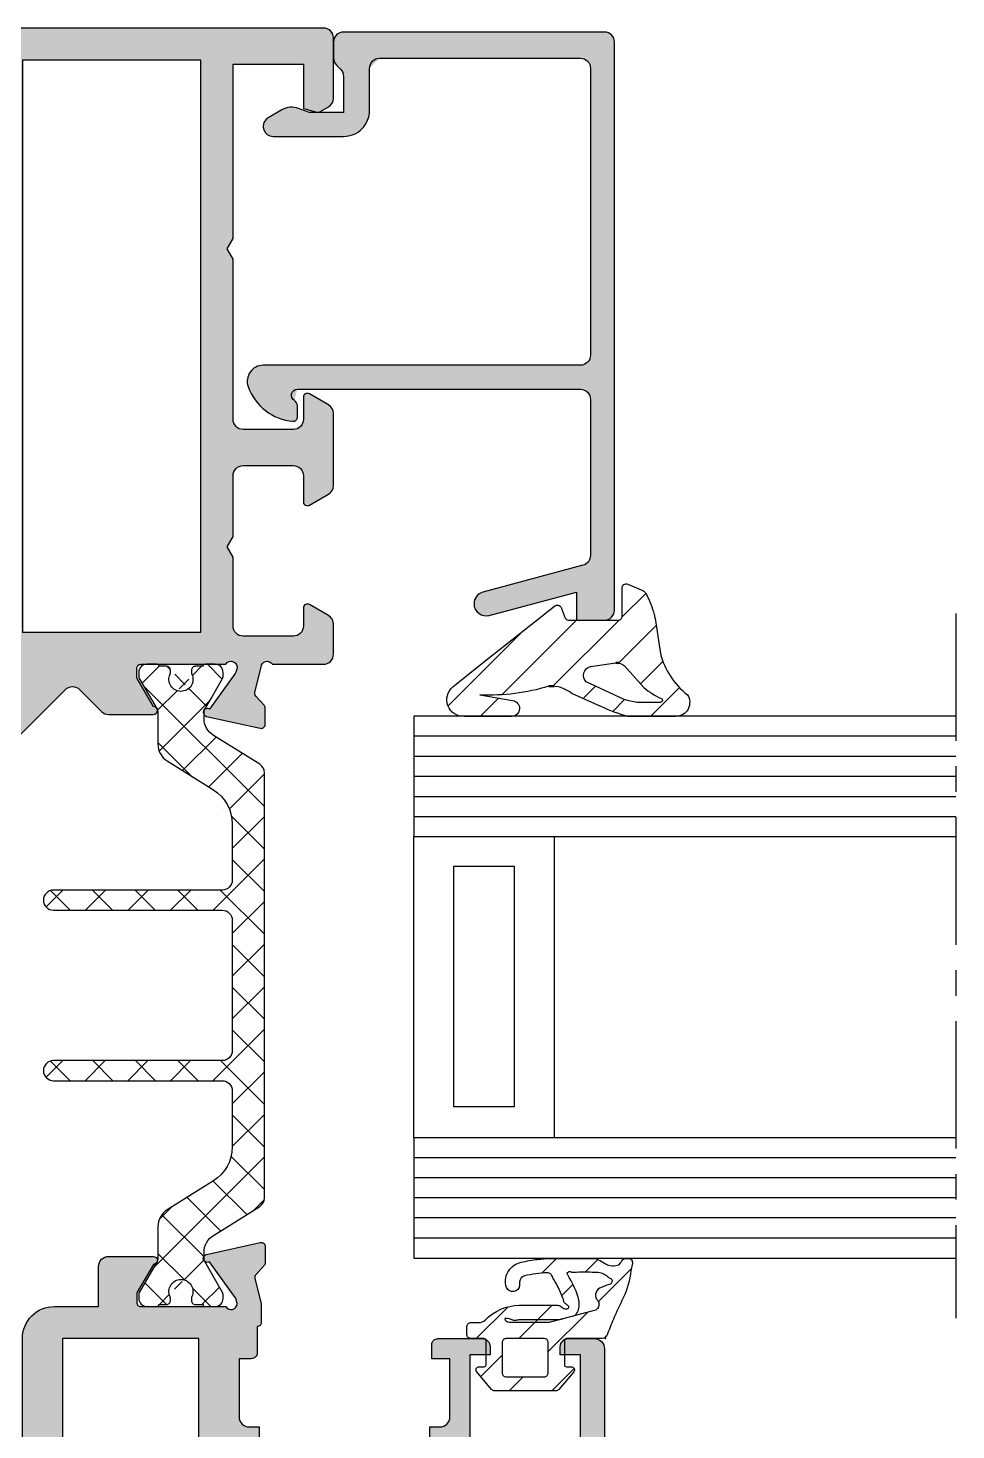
# Model space of a CAD drawing. Header units: millimetres. Extents: x -158 to 6343, y 4572 to 7765.
# Drawn here: x 1699.2 to 1745.4, y 5253.1 to 5323 of the extents above; entities that cross this region are included whole.
import ezdxf

# ---------------------------------------------------------------- set-up
doc = ezdxf.new("R2010")
doc.units = ezdxf.units.MM
doc.header["$LTSCALE"] = 0.2
doc.linetypes.add('CENTER', pattern=[50.8, 31.75, -6.35, 6.35, -6.35])
doc.layers.add('AM_VIS', color=7, linetype='Continuous', lineweight=50)
for name, color, linetype in [('REYNAERS', 7, 'Continuous'), ('RI-FILLING', 7, 'Continuous'), ('RI-GASKET', 7, 'Continuous'), ('RI-HATCH-I', 4, 'Continuous'), ('RI-HATCH-P', 7, 'Continuous'), ('RI-HATCH-PI', 4, 'Continuous'), ('RI-OTHERS', 7, 'CENTER'), ('RI-PROFILE', 7, 'Continuous')]:
    doc.layers.add(name, color=color, linetype=linetype)

# ---------------------------------------------------------------- blocks, each defined once
blk = doc.blocks.new('0000868R')
at = {"layer": 'RI-HATCH-PI'}
h = blk.add_hatch(dxfattribs=at)
h.set_pattern_fill('_USER', color=256, scale=1.5, angle=45, style=0, double=1, pattern_type=0)
h.set_pattern_definition([(45, (-42.0952, -124.3601), (-1.06066, 1.06066), []), (135, (-42.0952, -124.3601), (-1.06066, -1.06066), [])])
edge = h.paths.add_edge_path()
edge.add_arc((4.183, 12.753), 0.5, -90, 0, ccw=False)
edge.add_line((4.183, 12.253), (-4.225, 12.253))
edge.add_arc((-4.225, 11.753), 0.5, 90, 270)
edge.add_line((-4.225, 11.253), (4.183, 11.253))
edge.add_arc((4.183, 10.753), 0.5, 0, 90, ccw=False)
edge.add_line((4.683, 10.753), (4.683, 7.951))
edge.add_arc((2.683, 7.951), 2, 302, 360, ccw=False)
edge.add_line((3.743, 6.255), (1.445, 4.819))
edge.add_arc((1.975, 3.971), 1, 122, 180)
edge.add_line((0.975, 3.971), (0.975, 2.386))
edge.add_arc((0.675, 2.386), 0.3, 330, 360, ccw=False)
edge.add_line((0.935, 2.236), (0.052, 0.706))
edge.add_arc((0.225, 0.606), 0.2, 150, 180)
edge.add_line((0.025, 0.606), (0.025, 0.4))
edge.add_arc((0.425, 0.4), 0.4, 180, 270)
edge.add_line((0.425, 0), (0.925, 0))
edge.add_arc((0.925, 0.1), 0.1, 270, 360)
edge.add_line((1.025, 0.1), (1.4, 0.1))
edge.add_arc((1.4, 0.3), 0.2, 270, 360)
edge.add_line((1.6, 0.3), (1.6, 0.412))
edge.add_arc((1.4, 0.412), 0.2, 360, 385.00783)
edge.add_arc((2.125, 0.75), 0.6, 90, 205.00783, ccw=False)
edge.add_arc((2.125, 0.75), 0.6, -25.00783, 90, ccw=False)
edge.add_arc((2.85, 0.412), 0.2, 154.99217, 180)
edge.add_line((2.65, 0.412), (2.65, 0.3))
edge.add_arc((2.85, 0.3), 0.2, 180, 270)
edge.add_line((2.85, 0.1), (3.225, 0.1))
edge.add_arc((3.325, 0.1), 0.1, 180, 270)
edge.add_line((3.325, 0), (3.825, 0))
edge.add_arc((3.825, 0.4), 0.4, 270, 360)
edge.add_line((4.225, 0.4), (4.225, 0.606))
edge.add_arc((4.025, 0.606), 0.2, 0, 30)
edge.add_line((4.198, 0.706), (3.315, 2.236))
edge.add_arc((3.575, 2.386), 0.3, 180, 210, ccw=False)
edge.add_line((3.275, 2.386), (3.275, 2.696))
edge.add_arc((4.275, 2.696), 1, 122, 180, ccw=False)
edge.add_line((3.745, 3.544), (6.048, 4.983))
edge.add_arc((5.783, 5.407), 0.5, 302, 360)
edge.add_line((6.283, 5.407), (6.283, 26.592))
edge.add_arc((5.783, 26.592), 0.5, 0, 58)
edge.add_line((6.048, 27.016), (3.745, 28.456))
edge.add_arc((4.275, 29.304), 1, 180, 238, ccw=False)
edge.add_line((3.275, 29.304), (3.275, 29.614))
edge.add_arc((3.575, 29.614), 0.3, 150, 180, ccw=False)
edge.add_line((3.315, 29.764), (3.625, 30.301))
edge.add_line((3.625, 30.301), (4.198, 31.293))
edge.add_arc((4.025, 31.393), 0.2, 330, 360)
edge.add_line((4.225, 31.393), (4.225, 31.6))
edge.add_arc((3.825, 31.6), 0.4, 0, 90)
edge.add_line((3.825, 32), (3.325, 32))
edge.add_arc((3.325, 31.9), 0.1, 90, 180)
edge.add_line((3.225, 31.9), (2.85, 31.9))
edge.add_arc((2.85, 31.7), 0.2, 90, 180)
edge.add_line((2.65, 31.7), (2.65, 31.588))
edge.add_arc((2.85, 31.588), 0.2, 180, 205.00783)
edge.add_arc((2.125, 31.25), 0.6, -90, 25.00783, ccw=False)
edge.add_arc((2.125, 31.25), 0.6, 154.99217, 270, ccw=False)
edge.add_arc((1.4, 31.588), 0.2, 334.99217, 360)
edge.add_line((1.6, 31.588), (1.6, 31.7))
edge.add_arc((1.4, 31.7), 0.2, 0, 90)
edge.add_line((1.4, 31.9), (1.025, 31.9))
edge.add_arc((0.925, 31.9), 0.1, 0, 90)
edge.add_line((0.925, 32), (0.425, 32))
edge.add_arc((0.425, 31.6), 0.4, 90, 180)
edge.add_line((0.025, 31.6), (0.025, 31.393))
edge.add_arc((0.225, 31.393), 0.2, 180, 210)
edge.add_line((0.052, 31.293), (0.935, 29.764))
edge.add_arc((0.675, 29.614), 0.3, 0, 30, ccw=False)
edge.add_line((0.975, 29.614), (0.975, 28.029))
edge.add_arc((1.975, 28.029), 1, 180, 238)
edge.add_line((1.445, 27.181), (3.743, 25.745))
edge.add_arc((2.683, 24.049), 2, 0, 58, ccw=False)
edge.add_line((4.683, 24.049), (4.683, 21.249))
edge.add_arc((4.183, 21.249), 0.5, -90, 0, ccw=False)
edge.add_line((4.183, 20.749), (-4.225, 20.749))
edge.add_arc((-4.225, 20.249), 0.5, 90, 270)
edge.add_line((-4.225, 19.749), (4.183, 19.749))
edge.add_arc((4.183, 19.249), 0.5, 0, 90, ccw=False)
edge.add_line((4.683, 19.249), (4.683, 12.753))
at = {"layer": 'RI-PROFILE'}
blk.add_lwpolyline([(4.683, 12.753, -0.414214), (4.183, 12.253), (-4.225, 12.253, 1), (-4.225, 11.253), (4.183, 11.253, -0.414214), (4.683, 10.753), (4.683, 7.951, -0.258618), (3.743, 6.255), (1.445, 4.819, 0.258618), (0.975, 3.971), (0.975, 2.386, -0.131652), (0.935, 2.236), (0.052, 0.706, 0.131652), (0.025, 0.606), (0.025, 0.4, 0.414214), (0.425, 0), (0.925, 0, 0.414214), (1.025, 0.1), (1.4, 0.1, 0.414214), (1.6, 0.3), (1.6, 0.412, 0.109552), (1.581, 0.496, -0.548663), (2.125, 1.35, -0.548663), (2.669, 0.496, 0.109552), (2.65, 0.412), (2.65, 0.3, 0.414214), (2.85, 0.1), (3.225, 0.1, 0.414214), (3.325, 0), (3.825, 0, 0.414214), (4.225, 0.4), (4.225, 0.606, 0.131652), (4.198, 0.706), (3.315, 2.236, -0.131652), (3.275, 2.386), (3.275, 2.696, -0.258618), (3.745, 3.544), (6.048, 4.983, 0.258618), (6.283, 5.407), (6.283, 26.592, 0.258618), (6.048, 27.016), (3.745, 28.456, -0.258618), (3.275, 29.304), (3.275, 29.614, -0.131652), (3.315, 29.764), (3.625, 30.301), (4.198, 31.293, 0.131652), (4.225, 31.393), (4.225, 31.6, 0.414214), (3.825, 32), (3.325, 32, 0.414214), (3.225, 31.9), (2.85, 31.9, 0.414214), (2.65, 31.7), (2.65, 31.588, 0.109552), (2.669, 31.503, -0.548663), (2.125, 30.65, -0.548663), (1.581, 31.503, 0.109552), (1.6, 31.588), (1.6, 31.7, 0.414214), (1.4, 31.9), (1.025, 31.9, 0.414214), (0.925, 32), (0.425, 32, 0.414214), (0.025, 31.6), (0.025, 31.393, 0.131652), (0.052, 31.293), (0.935, 29.764, -0.131652), (0.975, 29.614), (0.975, 28.029, 0.258618), (1.445, 27.181), (3.743, 25.745, -0.258618), (4.683, 24.049), (4.683, 21.249, -0.414214), (4.183, 20.749), (-4.225, 20.749, 1), (-4.225, 19.749), (4.183, 19.749, -0.414214), (4.683, 19.249)], format="xyb", close=True, dxfattribs=at)
blk = doc.blocks.new('4E30105')
at = {"layer": 'RI-PROFILE'}
for points in [[(20.56, 12.8), (24.8, 12.8, 0.414214), (25, 13), (25, 13.349, 0.126464), (24.975, 13.445), (24.174, 14.9, -1), (24.174, 15.3), (27.1, 15.3), (27.1, 20.6, -0.414237), (28.7, 22.2), (30.9, 22.2), (30.9, 24.2, -0.414214), (31.4, 24.7), (33.626, 24.7, -0.999995), (33.626, 24.3), (32.827, 22.916, 0.131652), (32.8, 22.816), (32.8, 22.4, 0.414214), (33, 22.2), (37.24, 22.2, 0.767327), (37.8, 22.35), (37.738, 22.597, 0.083094), (37.709, 22.656), (36.419, 24.431, -1.178332), (36.272, 24.797), (38.951, 25.391, -0.479656), (39.195, 25.196), (39.195, 24.372, -0.185256), (39.143, 24.238), (38.732, 23.781, 0.263193), (38.69, 23.589), (39, 22.35), (39, 21.4, -0.414214), (38.8, 21.2), (38.8, 19.9, -0.414214), (38.5, 19.6), (37.9, 19.6), (37.9, 16.7, 0.414214), (38.4, 16.2), (38.9, 16.2), (38.9, 15.2), (41.722, 15.2), (42.3, 14.866), (42.878, 15.2), (47.4, 15.2), (47.4, 16.2), (47.9, 16.2, 0.414214), (48.4, 16.7), (48.4, 19.6), (47.5, 19.6), (47.5, 20.3, -0.414214), (47.8, 20.6), (50, 20.6, -0.414214), (50.4, 20.2), (50.4, 19.8), (49.4, 19.8), (49.4, 15.7, 0.414214), (49.9, 15.2), (54.4, 15.2, 0.414214), (54.9, 15.7), (54.9, 19.8), (53.9, 19.8), (53.9, 20.2, -0.414214), (54.3, 20.6), (55.6, 20.6, -0.414214), (56.1, 20.1), (56.1, 14.1, -0.414214), (55.6, 13.6), (49.925, 13.6, 0.295071), (49.469, 13.305), (43.61, 0.295, -0.295071), (43.154, 0), (33.3, 0, -0.414214), (33, 0.3), (33, 0.706, -0.272375), (33.257, 1.143), (33.787, 1.437, -0.127458), (34.03, 1.5), (34.4, 1.5, 0.414214), (34.9, 2), (34.9, 13.1, 0.414214), (34.4, 13.6), (29.501, 13.6), (29.501, 13.101, -0.41429), (29.001, 12.601), (28.501, 12.601), (24.872, 10.909), (23.97, 8.43, -0.315299), (23.5, 8.101), (23, 8.101), (23, 0.5, -0.414214), (22.5, 0), (0.5, 0, -0.414214), (0, 0.5), (0, 10.1, -0.414214), (0.5, 10.6), (1.8, 10.6, -0.414214), (2.2, 10.2), (2.2, 9.8), (1.2, 9.8), (1.2, 8.1, 0.414214), (1.7, 7.6), (6.2, 7.6, 0.414214), (6.7, 8.1), (6.7, 9.8), (5.7, 9.8), (5.7, 10.2, -0.414214), (6.1, 10.6), (10, 10.6, 0.414214), (10.5, 11.1), (10.5, 12.3, -0.414214), (11, 12.8), (18.242, 12.8, 0.77042), (18.802, 12.952), (19.114, 14.198, 0.249513), (19.068, 14.38), (18.657, 14.838, -0.185256), (18.605, 14.972), (18.605, 15.796, -0.479656), (18.849, 15.991), (21.528, 15.397, -1.178332), (21.381, 15.031), (20.091, 13.256, 0.083094), (20.062, 13.197), (20, 12.95, 0.767327)], [(47.537, 13.6, -0.544317), (47.72, 13.318), (42.576, 1.895, -0.295071), (42.12, 1.6), (37, 1.6, -0.414214), (36.5, 2.1), (36.5, 13.1, -0.414214), (37, 13.6)], [(2.1, 1.6), (20.9, 1.6, 0.414214), (21.4, 2.1), (21.4, 6.2), (20.1, 6.2, -0.414214), (19.8, 6.5), (19.8, 7.3, -0.414214), (20.1, 7.6), (21.4, 7.6), (21.4, 9.2, -0.414214), (21.9, 9.7), (22.379, 9.7, 0.315299), (22.849, 10.029), (23.031, 10.529, 0.520567), (22.561, 11.2), (12.1, 11.2), (12.1, 11.1, -0.414214), (10, 9), (7.9, 9), (7.9, 6.7, -0.414214), (7.4, 6.2), (2.1, 6.2, 0.414214), (1.6, 5.7), (1.6, 2.1, 0.414214)]]:
    blk.add_lwpolyline(points, format="xyb", close=True, dxfattribs=at)
blk.add_lwpolyline([(35.9, 15.2), (35.9, 20.6), (29.1, 20.6), (29.1, 15.2)], close=True, dxfattribs=at)
blk = doc.blocks.new('4I30105')
at = {"layer": 'RI-PROFILE'}
blk.add_lwpolyline([(-2.5, 4.4), (0.5, 4.4), (0.5, 1.6), (-5.5, 1.6), (-5.5, 4.9), (-7, 4.9), (-7, 2.9), (-10, 2.9), (-10, 4.9), (-11.5, 4.9), (-11.5, 0.908, 0.261402), (-11.261, 0.481), (-10.304, -0.103, 0.585537), (-10, 0.068), (-10, 1.3), (-7.3, 1.3, -0.414214), (-7, 1), (-7, 0), (-6.761, 0, -0.76732), (-6.201, -0.15), (-5.891, -1.389, -0.263193), (-5.933, -1.581), (-6.344, -2.038, 0.185256), (-6.396, -2.172), (-6.396, -2.996, 0.479656), (-6.152, -3.191), (-3.473, -2.597, 1.178332), (-3.62, -2.231), (-4.91, -0.456, -0.083094), (-4.939, -0.397), (-4.988, -0.238, -0.892534), (-4.441, 0), (-0.2, 0, -0.414213), (0, -0.2), (0, -0.616, -0.131652), (-0.027, -0.716), (-0.826, -2.1, 0.999999), (-0.826, -2.5), (1.4, -2.5, 0.198912), (1.754, -2.354), (4.246, 0.139, -0.414214), (4.954, 0.139), (6.046, -0.954, 0.198912), (6.4, -1.1), (8.626, -1.1, 0.999998), (8.626, -0.7), (7.827, 0.684, -0.131652), (7.8, 0.784), (7.8, 1.2, -0.414213), (8, 1.4), (12.24, 1.4, -0.892534), (12.787, 1.162), (12.738, 1.003, -0.083094), (12.709, 0.944), (11.419, -0.831, 1.178332), (11.272, -1.197), (13.951, -1.791, 0.479656), (14.195, -1.596), (14.195, -0.772, 0.185256), (14.143, -0.638), (13.732, -0.181, -0.263193), (13.69, 0.011), (14, 1.25, -0.76732), (14.56, 1.4), (17.1, 1.4, 0.414214), (17.6, 1.9), (17.6, 3.392, 0.267949), (17.35, 3.825), (16.4, 4.373, 0.57735), (16.1, 4.2), (16.1, 3.3, -0.414214), (15.6, 2.8), (13.1, 2.8, -0.414214), (12.6, 3.3), (12.6, 6.73), (12.3, 7.25), (12.6, 7.77), (12.6, 10.8, -0.414269), (13.1, 11.3), (15.6, 11.3, -0.414214), (16.1, 10.8), (16.1, 9.5, 0.57735), (16.4, 9.327), (17.35, 9.875, 0.267949), (17.6, 10.308), (17.6, 13.892, 0.267949), (17.35, 14.325), (16.4, 14.873, 0.57735), (16.1, 14.7), (16.1, 13.6, -0.414214), (15.6, 13.1), (13.1, 13.1, -0.414214), (12.6, 13.6), (12.6, 21.58), (12.3, 22.1), (12.6, 22.62), (12.6, 31.3), (16.1, 31.3), (16.1, 29.086), (16.77, 28.907, 0.198912), (16.922, 28.927), (17.35, 29.174, 0.267949), (17.6, 29.607), (17.6, 32.6, 0.414214), (17.1, 33.1), (1, 33.1, 0.414214), (0.5, 32.6), (0.5, 23.1), (-11, 23.1, 0.414214), (-11.5, 22.6), (-11.5, 18.9), (-10, 18.9), (-10, 21.5), (-7, 21.5), (-7, 18.9), (-5.5, 18.9), (-5.5, 21.5), (0.5, 21.5), (0.5, 18.7), (-2.5, 18.7), (-2.5, 17.2), (0.5, 17.2), (0.5, 5.9), (-2.5, 5.9)], format="xyb", close=True, dxfattribs=at)
blk.add_lwpolyline([(2.1, 3), (11, 3), (11, 31.5), (2.1, 31.5)], close=True, dxfattribs=at)
blk = doc.blocks.new('4030105b')
for name, p in [('4I30105', (25, 52.8)), ('4E30105', (0, 0))]:
    blk.add_blockref(name, p)
at = {"layer": 'RI-PROFILE'}
blk.add_blockref('0000868R', (32.875, 22.2), dxfattribs=at)
blk = doc.blocks.new('4030105')
at = {"layer": 'RI-HATCH-P'}
h = blk.add_hatch(color=256, dxfattribs=at)
h.dxf.hatch_style = 1
h.paths.add_polyline_path([(27.1, 55.8), (36, 55.8), (36, 84.3), (27.1, 84.3)], flags=16)
edge = h.paths.add_edge_path()
edge.add_line((22.5, 57.2), (25.5, 57.2))
edge.add_line((25.5, 57.2), (25.5, 54.4))
edge.add_line((25.5, 54.4), (19.5, 54.4))
edge.add_line((19.5, 54.4), (19.5, 57.7))
edge.add_line((19.5, 57.7), (18, 57.7))
edge.add_line((18, 57.7), (18, 55.7))
edge.add_line((18, 55.7), (15, 55.7))
edge.add_line((15, 55.7), (15, 57.7))
edge.add_line((15, 57.7), (13.5, 57.7))
edge.add_line((13.5, 57.7), (13.5, 53.708))
edge.add_arc((14, 53.708), 0.5, 180, 238.59778)
edge.add_line((13.739, 53.281), (14.696, 52.697))
edge.add_arc((14.8, 52.868), 0.2, 238.59778, 360)
edge.add_line((15, 52.868), (15, 54.1))
edge.add_line((15, 54.1), (17.7, 54.1))
edge.add_arc((17.7, 53.8), 0.3, 0, 90, ccw=False)
edge.add_line((18, 53.8), (18, 52.8))
edge.add_line((18, 52.8), (18.239, 52.8))
edge.add_arc((18.499, 52.65), 0.3, 0.00096, 150, ccw=False)
edge.add_line((18.799, 52.65), (19.109, 51.411))
edge.add_arc((18.918, 51.353), 0.2, -41.98174, 16.99995, ccw=False)
edge.add_line((19.067, 51.219), (18.656, 50.762))
edge.add_arc((18.804, 50.628), 0.2, 138.01826, 179.99995)
edge.add_line((18.604, 50.628), (18.604, 49.804))
edge.add_arc((18.804, 49.804), 0.2, 179.99995, 282.49995)
edge.add_line((18.848, 49.609), (21.527, 50.203))
edge.add_arc((21.484, 50.398), 0.2, 282.49995, 481.22053)
edge.add_line((21.38, 50.569), (20.09, 52.344))
edge.add_arc((20.252, 52.462), 0.2, 196.99995, 215.99995, ccw=False)
edge.add_line((20.061, 52.403), (20.012, 52.562))
edge.add_arc((20.299, 52.65), 0.3, 29.99995, 196.99995, ccw=False)
edge.add_line((20.559, 52.8), (24.8, 52.8))
edge.add_arc((24.8, 52.6), 0.2, 0.00006, 89.99995, ccw=False)
edge.add_line((25, 52.6), (25, 52.184))
edge.add_arc((24.8, 52.184), 0.2, -29.99994, 0.00006, ccw=False)
edge.add_line((24.973, 52.084), (24.174, 50.7))
edge.add_arc((24.174, 50.5), 0.2, 90.00006, 270)
edge.add_line((24.174, 50.3), (26.4, 50.3))
edge.add_arc((26.4, 50.8), 0.5, 270, 315)
edge.add_line((26.754, 50.446), (29.246, 52.939))
edge.add_arc((29.6, 52.586), 0.5, 45, 135, ccw=False)
edge.add_line((29.954, 52.939), (31.046, 51.846))
edge.add_arc((31.4, 52.2), 0.5, 225, 270)
edge.add_line((31.4, 51.7), (33.626, 51.7))
edge.add_arc((33.626, 51.9), 0.2, 270.00021, 449.99994)
edge.add_line((33.626, 52.1), (32.827, 53.484))
edge.add_arc((33, 53.584), 0.2, 179.99994, 209.99994, ccw=False)
edge.add_line((32.8, 53.584), (32.8, 54))
edge.add_arc((33, 54), 0.2, 90.00005, 179.99994, ccw=False)
edge.add_line((33, 54.2), (37.24, 54.2))
edge.add_arc((37.5, 54.05), 0.3, -16.99995, 150.00005, ccw=False)
edge.add_line((37.787, 53.962), (37.738, 53.803))
edge.add_arc((37.547, 53.862), 0.2, 324.00005, 343.00005, ccw=False)
edge.add_line((37.709, 53.744), (36.419, 51.969))
edge.add_arc((36.315, 51.798), 0.2, 58.77947, 257.50005)
edge.add_line((36.272, 51.603), (38.951, 51.009))
edge.add_arc((38.995, 51.204), 0.2, 257.50005, 360.00005)
edge.add_line((39.195, 51.204), (39.195, 52.028))
edge.add_arc((38.995, 52.028), 0.2, 0.00005, 41.98174)
edge.add_line((39.143, 52.162), (38.732, 52.619))
edge.add_arc((38.881, 52.753), 0.2, 163.00005, 221.98174, ccw=False)
edge.add_line((38.69, 52.811), (39, 54.05))
edge.add_arc((39.3, 54.05), 0.3, 30, 179.99904, ccw=False)
edge.add_line((39.56, 54.2), (42.1, 54.2))
edge.add_arc((42.1, 54.7), 0.5, 270, 360)
edge.add_line((42.6, 54.7), (42.6, 56.192))
edge.add_arc((42.1, 56.192), 0.5, 0, 60)
edge.add_line((42.35, 56.625), (41.4, 57.173))
edge.add_arc((41.3, 57), 0.2, 60, 180)
edge.add_line((41.1, 57), (41.1, 56.1))
edge.add_arc((40.6, 56.1), 0.5, -90, 0, ccw=False)
edge.add_line((40.6, 55.6), (38.1, 55.6))
edge.add_arc((38.1, 56.1), 0.5, 180, 270, ccw=False)
edge.add_line((37.6, 56.1), (37.6, 59.53))
edge.add_line((37.6, 59.53), (37.3, 60.05))
edge.add_line((37.3, 60.05), (37.6, 60.57))
edge.add_line((37.6, 60.57), (37.6, 63.6))
edge.add_arc((38.1, 63.6), 0.5, 89.98917, 180, ccw=False)
edge.add_line((38.1, 64.1), (40.6, 64.1))
edge.add_arc((40.6, 63.6), 0.5, 0, 90, ccw=False)
edge.add_line((41.1, 63.6), (41.1, 62.3))
edge.add_arc((41.3, 62.3), 0.2, 180, 300)
edge.add_line((41.4, 62.127), (42.35, 62.675))
edge.add_arc((42.1, 63.108), 0.5, 300, 360)
edge.add_line((42.6, 63.108), (42.6, 66.692))
edge.add_arc((42.1, 66.692), 0.5, 0, 60)
edge.add_line((42.35, 67.125), (41.4, 67.673))
edge.add_arc((41.3, 67.5), 0.2, 60, 180)
edge.add_line((41.1, 67.5), (41.1, 66.4))
edge.add_arc((40.6, 66.4), 0.5, -90, 0, ccw=False)
edge.add_line((40.6, 65.9), (38.1, 65.9))
edge.add_arc((38.1, 66.4), 0.5, 180, 270, ccw=False)
edge.add_line((37.6, 66.4), (37.6, 74.38))
edge.add_line((37.6, 74.38), (37.3, 74.9))
edge.add_line((37.3, 74.9), (37.6, 75.42))
edge.add_line((37.6, 75.42), (37.6, 84.1))
edge.add_line((37.6, 84.1), (41.1, 84.1))
edge.add_line((41.1, 84.1), (41.1, 81.886))
edge.add_line((41.1, 81.886), (41.77, 81.707))
edge.add_arc((41.822, 81.9), 0.2, 255, 300)
edge.add_line((41.922, 81.727), (42.35, 81.974))
edge.add_arc((42.1, 82.407), 0.5, 300, 360)
edge.add_line((42.6, 82.407), (42.6, 85.4))
edge.add_arc((42.1, 85.4), 0.5, 0, 90)
edge.add_line((42.1, 85.9), (26, 85.9))
edge.add_arc((26, 85.4), 0.5, 90, 180)
edge.add_line((25.5, 85.4), (25.5, 75.9))
edge.add_line((25.5, 75.9), (14, 75.9))
edge.add_arc((14, 75.4), 0.5, 90, 180)
edge.add_line((13.5, 75.4), (13.5, 71.7))
edge.add_line((13.5, 71.7), (15, 71.7))
edge.add_line((15, 71.7), (15, 74.3))
edge.add_line((15, 74.3), (18, 74.3))
edge.add_line((18, 74.3), (18, 71.7))
edge.add_line((18, 71.7), (19.5, 71.7))
edge.add_line((19.5, 71.7), (19.5, 74.3))
edge.add_line((19.5, 74.3), (25.5, 74.3))
edge.add_line((25.5, 74.3), (25.5, 71.5))
edge.add_line((25.5, 71.5), (22.5, 71.5))
edge.add_line((22.5, 71.5), (22.5, 70))
edge.add_line((22.5, 70), (25.5, 70))
edge.add_line((25.5, 70), (25.5, 58.7))
edge.add_line((25.5, 58.7), (22.5, 58.7))
edge.add_line((22.5, 58.7), (22.5, 57.2))
edge = h.paths.add_edge_path(flags=16)
edge.add_line((2.1, 1.6), (20.9, 1.6))
edge.add_arc((20.9, 2.1), 0.5, 270, 360)
edge.add_line((21.4, 2.1), (21.4, 6.2))
edge.add_line((21.4, 6.2), (20.1, 6.2))
edge.add_arc((20.1, 6.5), 0.3, 180, 270, ccw=False)
edge.add_line((19.8, 6.5), (19.8, 7.3))
edge.add_arc((20.1, 7.3), 0.3, 90, 180, ccw=False)
edge.add_line((20.1, 7.6), (21.4, 7.6))
edge.add_line((21.4, 7.6), (21.4, 9.2))
edge.add_arc((21.9, 9.2), 0.5, 90, 180, ccw=False)
edge.add_line((21.9, 9.7), (22.379, 9.7))
edge.add_arc((22.379, 10.2), 0.5, 270, 340)
edge.add_line((22.849, 10.029), (23.031, 10.529))
edge.add_arc((22.561, 10.7), 0.5, 340, 450)
edge.add_line((22.561, 11.2), (12.1, 11.2))
edge.add_line((12.1, 11.2), (12.1, 11.1))
edge.add_arc((10, 11.1), 2.1, -90, 0, ccw=False)
edge.add_line((10, 9), (7.9, 9))
edge.add_line((7.9, 9), (7.9, 6.7))
edge.add_arc((7.4, 6.7), 0.5, -90, 0, ccw=False)
edge.add_line((7.4, 6.2), (2.1, 6.2))
edge.add_arc((2.1, 5.7), 0.5, 90, 180)
edge.add_line((1.6, 5.7), (1.6, 2.1))
edge.add_arc((2.1, 2.1), 0.5, 180, 270)
h.paths.add_polyline_path([(35.9, 15.2), (35.9, 20.6), (29.1, 20.6), (29.1, 15.2)], flags=16)
edge = h.paths.add_edge_path(flags=16)
edge.add_arc((47.537, 13.4), 0.2, -24.24074, 90, ccw=False)
edge.add_line((47.72, 13.318), (42.576, 1.895))
edge.add_arc((42.12, 2.1), 0.5, 270, 335.75926, ccw=False)
edge.add_line((42.12, 1.6), (37, 1.6))
edge.add_arc((37, 2.1), 0.5, 180, 270, ccw=False)
edge.add_line((36.5, 2.1), (36.5, 13.1))
edge.add_arc((37, 13.1), 0.5, 90, 180, ccw=False)
edge.add_line((37, 13.6), (47.537, 13.6))
edge = h.paths.add_edge_path()
edge.add_line((20.56, 12.8), (24.8, 12.8))
edge.add_arc((24.8, 13), 0.2, 270, 360)
edge.add_line((25, 13), (25, 13.349))
edge.add_arc((24.8, 13.349), 0.2, 0, 28.83046)
edge.add_line((24.975, 13.445), (24.174, 14.9))
edge.add_arc((24.174, 15.1), 0.2, 90, 270, ccw=False)
edge.add_line((24.174, 15.3), (27.1, 15.3))
edge.add_line((27.1, 15.3), (27.1, 20.6))
edge.add_arc((28.7, 20.6), 1.6, 89.99435, 179.99903, ccw=False)
edge.add_line((28.7, 22.2), (30.9, 22.2))
edge.add_line((30.9, 22.2), (30.9, 24.2))
edge.add_arc((31.4, 24.2), 0.5, 90, 180, ccw=False)
edge.add_line((31.4, 24.7), (33.626, 24.7))
edge.add_arc((33.626, 24.5), 0.2, -89.99946, 90, ccw=False)
edge.add_line((33.626, 24.3), (32.827, 22.916))
edge.add_arc((33, 22.816), 0.2, 150.00003, 180)
edge.add_line((32.8, 22.816), (32.8, 22.4))
edge.add_arc((33, 22.4), 0.2, 180, 270)
edge.add_line((33, 22.2), (37.24, 22.2))
edge.add_arc((37.5, 22.35), 0.3, 210, 360)
edge.add_line((37.8, 22.35), (37.738, 22.597))
edge.add_arc((37.547, 22.538), 0.2, 17, 36)
edge.add_line((37.709, 22.656), (36.419, 24.431))
edge.add_arc((36.315, 24.602), 0.2, 102.5, 301.22058, ccw=False)
edge.add_line((36.272, 24.797), (38.951, 25.391))
edge.add_arc((38.995, 25.196), 0.2, 0, 102.5, ccw=False)
edge.add_line((39.195, 25.196), (39.195, 24.372))
edge.add_arc((38.995, 24.372), 0.2, 318.01831, 360, ccw=False)
edge.add_line((39.143, 24.238), (38.732, 23.781))
edge.add_arc((38.881, 23.647), 0.2, 138.01831, 197)
edge.add_line((38.69, 23.589), (39, 22.35))
edge.add_line((39, 22.35), (39, 21.4))
edge.add_arc((38.8, 21.4), 0.2, -90, 0, ccw=False)
edge.add_line((38.8, 21.2), (38.8, 19.9))
edge.add_arc((38.5, 19.9), 0.3, -90, 0, ccw=False)
edge.add_line((38.5, 19.6), (37.9, 19.6))
edge.add_line((37.9, 19.6), (37.9, 16.7))
edge.add_arc((38.4, 16.7), 0.5, 180, 270)
edge.add_line((38.4, 16.2), (38.9, 16.2))
edge.add_line((38.9, 16.2), (38.9, 15.2))
edge.add_line((38.9, 15.2), (41.722, 15.2))
edge.add_line((41.722, 15.2), (42.3, 14.866))
edge.add_line((42.3, 14.866), (42.878, 15.2))
edge.add_line((42.878, 15.2), (47.4, 15.2))
edge.add_line((47.4, 15.2), (47.4, 16.2))
edge.add_line((47.4, 16.2), (47.9, 16.2))
edge.add_arc((47.9, 16.7), 0.5, 270, 360)
edge.add_line((48.4, 16.7), (48.4, 19.6))
edge.add_line((48.4, 19.6), (47.5, 19.6))
edge.add_line((47.5, 19.6), (47.5, 20.3))
edge.add_arc((47.8, 20.3), 0.3, 90, 180, ccw=False)
edge.add_line((47.8, 20.6), (50, 20.6))
edge.add_arc((50, 20.2), 0.4, 0, 90, ccw=False)
edge.add_line((50.4, 20.2), (50.4, 19.8))
edge.add_line((50.4, 19.8), (49.4, 19.8))
edge.add_line((49.4, 19.8), (49.4, 15.7))
edge.add_arc((49.9, 15.7), 0.5, 180, 270)
edge.add_line((49.9, 15.2), (54.4, 15.2))
edge.add_arc((54.4, 15.7), 0.5, 270, 360)
edge.add_line((54.9, 15.7), (54.9, 19.8))
edge.add_line((54.9, 19.8), (53.9, 19.8))
edge.add_line((53.9, 19.8), (53.9, 20.2))
edge.add_arc((54.3, 20.2), 0.4, 90, 180, ccw=False)
edge.add_line((54.3, 20.6), (55.6, 20.6))
edge.add_arc((55.6, 20.1), 0.5, 0, 90, ccw=False)
edge.add_line((56.1, 20.1), (56.1, 14.1))
edge.add_arc((55.6, 14.1), 0.5, -90, 0, ccw=False)
edge.add_line((55.6, 13.6), (49.925, 13.6))
edge.add_arc((49.925, 13.1), 0.5, 90, 155.75926)
edge.add_line((49.469, 13.305), (43.61, 0.295))
edge.add_arc((43.154, 0.5), 0.5, 270, 335.75926, ccw=False)
edge.add_line((43.154, 0), (33.3, 0))
edge.add_arc((33.3, 0.3), 0.3, 180, 270, ccw=False)
edge.add_line((33, 0.3), (33, 0.706))
edge.add_arc((33.5, 0.706), 0.5, 119.0546, 180, ccw=False)
edge.add_line((33.257, 1.143), (33.787, 1.437))
edge.add_arc((34.03, 1), 0.5, 90, 119.0546, ccw=False)
edge.add_line((34.03, 1.5), (34.4, 1.5))
edge.add_arc((34.4, 2), 0.5, 270, 360)
edge.add_line((34.9, 2), (34.9, 13.1))
edge.add_arc((34.4, 13.1), 0.5, 0, 90)
edge.add_line((34.4, 13.6), (29.501, 13.6))
edge.add_line((29.501, 13.6), (29.501, 13.101))
edge.add_arc((29.001, 13.101), 0.5, 269.98193, 359.9969, ccw=False)
edge.add_line((29.001, 12.601), (28.501, 12.601))
edge.add_line((28.501, 12.601), (24.872, 10.909))
edge.add_line((24.872, 10.909), (23.97, 8.43))
edge.add_arc((23.5, 8.601), 0.5, 270, 340, ccw=False)
edge.add_line((23.5, 8.101), (23, 8.101))
edge.add_line((23, 8.101), (23, 0.5))
edge.add_arc((22.5, 0.5), 0.5, -90, 0, ccw=False)
edge.add_line((22.5, 0), (0.5, 0))
edge.add_arc((0.5, 0.5), 0.5, 180, 270, ccw=False)
edge.add_line((0, 0.5), (0, 10.1))
edge.add_arc((0.5, 10.1), 0.5, 90, 180, ccw=False)
edge.add_line((0.5, 10.6), (1.8, 10.6))
edge.add_arc((1.8, 10.2), 0.4, 0, 90, ccw=False)
edge.add_line((2.2, 10.2), (2.2, 9.8))
edge.add_line((2.2, 9.8), (1.2, 9.8))
edge.add_line((1.2, 9.8), (1.2, 8.1))
edge.add_arc((1.7, 8.1), 0.5, 180, 270)
edge.add_line((1.7, 7.6), (6.2, 7.6))
edge.add_arc((6.2, 8.1), 0.5, 270, 360)
edge.add_line((6.7, 8.1), (6.7, 9.8))
edge.add_line((6.7, 9.8), (5.7, 9.8))
edge.add_line((5.7, 9.8), (5.7, 10.2))
edge.add_arc((6.1, 10.2), 0.4, 90, 180, ccw=False)
edge.add_line((6.1, 10.6), (10, 10.6))
edge.add_arc((10, 11.1), 0.5, 270, 360)
edge.add_line((10.5, 11.1), (10.5, 12.3))
edge.add_arc((11, 12.3), 0.5, 90, 180, ccw=False)
edge.add_line((11, 12.8), (18.242, 12.8))
edge.add_arc((18.502, 12.95), 0.3, 209.99973, 360.44528)
edge.add_line((18.802, 12.952), (19.114, 14.198))
edge.add_arc((18.92, 14.247), 0.2, 345.94174, 401.98169)
edge.add_line((19.068, 14.38), (18.657, 14.838))
edge.add_arc((18.805, 14.972), 0.2, 180, 221.98169, ccw=False)
edge.add_line((18.605, 14.972), (18.605, 15.796))
edge.add_arc((18.805, 15.796), 0.2, 77.5, 180, ccw=False)
edge.add_line((18.849, 15.991), (21.528, 15.397))
edge.add_arc((21.485, 15.202), 0.2, -121.22058, 77.5, ccw=False)
edge.add_line((21.381, 15.031), (20.091, 13.256))
edge.add_arc((20.253, 13.138), 0.2, 144, 163)
edge.add_line((20.062, 13.197), (20, 12.95))
edge.add_arc((20.3, 12.95), 0.3, 180, 330)
blk.add_blockref('4030105b', (0, 0))
blk = doc.blocks.new('0809125v2')
at = {"layer": 'RI-HATCH-I'}
h = blk.add_hatch(dxfattribs=at)
h.set_pattern_fill('_USER', color=256, scale=1.5, angle=45, style=0, pattern_type=0)
h.set_pattern_definition([(45, (-188.5701, -265.9912), (-1.06066, 1.06066), [])])
edge = h.paths.add_edge_path(flags=0)
edge.add_arc((-3.267, -1.514), 6.993, 13.12763, 14.88324)
edge.add_arc((-1.254, -0.969), 4.908, 14.76697, 27.32736)
edge.add_arc((2.664, 1.052), 0.499, 27.69323, 47.72163)
edge.add_arc((2.662, 1.05), 0.501, 47.72163, 67.91622)
edge.add_line((2.851, 1.515), (2.175, 1.788))
edge.add_arc((2.101, 1.602), 0.2, 68.32784, 96.1665)
edge.add_arc((2.101, 1.601), 0.201, 96.13863, 123.84179)
edge.add_arc((2.099, 1.602), 0.199, 123.53355, 151.79439)
edge.add_arc((2.099, 1.602), 0.199, 151.82633, 180.02396)
edge.add_line((1.9, 1.602), (1.9, 1.14))
edge.add_line((1.9, 1.14), (1.903, 0.201))
edge.add_ellipse((1.703, 0.201), major_axis=(-0.2, 0), ratio=1, start_angle=134.9996, end_angle=179.99908, ccw=False)
edge.add_ellipse((1.703, 0.201), major_axis=(-0.2, 0), ratio=1, start_angle=90.00092, end_angle=135.0004, ccw=False)
edge.add_line((1.703, 0.001), (-0.794, 0.001))
edge.add_ellipse((-0.794, 0.151), major_axis=(0, 0.15), ratio=1, start_angle=110.99402, end_angle=180, ccw=False)
edge.add_line((-0.934, 0.097), (-1.136, 0.622))
edge.add_arc((-1.322, 0.551), 0.2, 20.99402, 134.18067)
edge.add_line((-1.462, 0.694), (-5.165, -2.233))
edge.add_line((-5.165, -2.233), (-6.535, -3.325))
edge.add_arc((-5.999, -3.965), 0.835, 129.98445, 271.57536)
edge.add_line((-5.976, -4.799), (-3.604, -4.799))
edge.add_arc((-3.615, -4.4), 0.4, 271.58318, 442.03388)
edge.add_line((-3.559, -4.004), (-5.184, -3.727))
edge.add_arc((-4.732, 6.604), 10.342, 267.49207, 286.75252)
edge.add_ellipse((-1.621, -4.877), major_axis=(-1.584, 0), ratio=1, start_angle=230.57354, end_angle=274.69195, ccw=False)
edge.add_line((-0.615, -3.654), (0.838, -4.296))
edge.add_arc((3.98, 2.079), 7.108, 243.76494, 255.41011)
edge.add_line((2.19, -4.799), (4.566, -4.799))
edge.add_arc((4.565, -4.099), 0.7, 270.01407, 393.27731)
edge.add_ellipse((7.451, -0.747), major_axis=(0, 3.756), ratio=1, start_angle=104.05137, end_angle=142.2209, ccw=False)
edge.add_arc((-60.458, -10.587), 64.883, 7.90903, 9.45682)
edge = h.paths.add_edge_path(flags=0)
edge.add_line((0.325, -2.312), (1.592, -2.134))
edge.add_ellipse((1.66, -2.632), major_axis=(-0.502, 0), ratio=1, start_angle=224.72012, end_angle=277.76879, ccw=False)
edge.add_line((2.016, -2.279), (2.986, -3.357))
edge.add_arc((5.172, -0.876), 3.307, 228.61377, 246.3421)
edge.add_ellipse((3.805, -3.997), major_axis=(0, 0.1), ratio=1, start_angle=180, end_angle=336.3421, ccw=False)
edge.add_line((3.805, -4.097), (2.639, -4.097))
edge.add_ellipse((3.454, 0.999), major_axis=(-5.16, 0), ratio=1, start_angle=73.68332, end_angle=80.91577, ccw=False)
edge.add_line((2.004, -3.954), (0.111, -3.081))
edge.add_ellipse((0.426, -2.755), major_axis=(-0.454, 0), ratio=1, start_angle=-77.04539, end_angle=45.92602, ccw=False)
at = {"layer": 'AM_VIS', "color": 251}
for p, q in [((1.728, -2.134), (1.592, -2.134)), ((-1.492, -3.298), (-1.751, -3.298))]:
    blk.add_line(p, q, dxfattribs=at)
at = {"layer": 'RI-GASKET'}
for points in [[(1.903, 0.201), (1.9, 1.14), (1.9, 1.602, -0.12366), (1.924, 1.696, -0.12394), (1.989, 1.768, -0.12147), (2.08, 1.801, -0.12207), (2.175, 1.788), (2.851, 1.515, -0.088344), (3, 1.421, -0.087614), (3.106, 1.284, -0.05486), (3.492, 0.282, -0.00766), (3.543, 0.074, -0.006754), (3.808, -1.659, 0.168103), (5.151, -3.715, -0.596494), (4.566, -4.799), (2.19, -4.799, -0.050855), (0.838, -4.296), (-0.615, -3.654, 0.194917), (-1.751, -3.298, -0.084238), (-5.184, -3.727), (-3.559, -4.004, -0.919956), (-3.604, -4.799), (-5.976, -4.799, -0.710603), (-6.535, -3.325), (-5.165, -2.233), (-1.462, 0.694, -0.538369), (-1.136, 0.622), (-0.934, 0.097, 0.310537), (-0.794, 0.001), (1.703, 0.001, 0.19891), (1.844, 0.059, 0.19891)], [(2.016, -2.279), (2.986, -3.357, 0.077509), (3.845, -3.905, -0.812259), (3.805, -4.097), (2.639, -4.097, -0.031568), (2.004, -3.954), (0.111, -3.081, -0.594769), (0.325, -2.312), (1.592, -2.134, -0.235693)]]:
    blk.add_lwpolyline(points, format="xyb", close=True, dxfattribs=at)
blk = doc.blocks.new('1808204v4')
at = {"layer": 'RI-HATCH-I'}
h = blk.add_hatch(dxfattribs=at)
h.set_pattern_fill('_USER', color=256, scale=1.5, angle=45, pattern_type=0)
h.set_pattern_definition([(45, (5e-12, -0.0402), (-1.06066, 1.06066), [])])
h.paths.add_polyline_path([(1.875, 4.601, -0.087704), (1.92, 4.452, 0.177793), (1.988, 4.333, 0.014426), (2.108, 4.248, -0.117211), (2.161, 4.197, -0.391209), (2.151, 4.093, -0.149412), (2.038, 4.065, -0.133911), (1.918, 4.089), (1.775, 4.182, 0.16407), (1.597, 4.24), (-0.295, 4.239, 0.207909), (-1.993, 3.497, -0.176327), (-2.315, 3.38), (-2.7, 3.38, 0.414214), (-2.9, 3.18), (-2.9, 2.78, 0.414214), (-2.7, 2.58), (-2.05, 2.58, -0.414214), (-1.95, 2.48), (-1.95, 1.28, -0.414214), (-2.05, 1.18), (-2.3, 1.18, 0.63707), (-2.415, 0.933), (-1.675, 0.051, 0.221695), (-1.521, -0.02), (1.521, -0.02, 0.221695), (1.675, 0.051), (2.415, 0.933, 0.63707), (2.3, 1.18), (2.05, 1.18, -0.414214), (1.95, 1.28), (1.95, 2.48, -0.414214), (2.05, 2.58), (3.85, 2.58, 0.251998), (4.082, 2.763, -0.009783), (4.395, 3.543, -0.012498), (4.884, 4.613, 0.087136), (5.262, 5.962, -0.039888), (5.327, 6.259, 0.155596), (5.324, 6.456, 0.255227), (5.167, 6.58), (5.001, 6.58, 0.220126), (4.818, 6.461, -0.059282), (4.735, 6.342, -0.194696), (4.523, 6.222, -0.119377), (4.164, 6.244, -0.054192), (3.944, 6.344, 0.022832), (3.656, 6.511, 0.086161), (3.525, 6.567, 0.034247), (3.239, 6.58), (1.197, 6.58, 0.016757), (0.519, 6.515, 0.028883), (-0.299, 6.359, 0.192219), (-0.862, 5.884, 0.222141), (-0.932, 5.13, 0.805421), (-0.277, 5.239), (-0.277, 5.404, -0.362875), (-0.039, 5.703, -0.049392), (1.087, 5.862, -0.098515), (1.19, 5.849, -0.196247), (1.317, 5.742, -0.002495), (1.428, 5.53, -0.035566)])
h.paths.add_polyline_path([(2.124, 5.749, -0.097728), (2.096, 5.817, -0.220538), (2.11, 5.883, -0.359626), (2.294, 5.906, 0.122514), (2.338, 5.893, -0.011046), (3.242, 5.902, -0.011443), (3.619, 5.885, -0.120776), (3.933, 5.79, -0.051025), (4.149, 5.641, 0.089507), (4.215, 5.603, -0.170147), (4.296, 5.543), (4.307, 5.526, -0.330052), (4.302, 5.368, -0.248624), (4.194, 5.282, 0.008797), (3.708, 5.094, 0.22449), (3.503, 4.793, 0.23209), (3.584, 4.51, -0.256002), (3.672, 4.244, -0.265239), (3.451, 3.98, -0.042169), (3.322, 3.951), (2.405, 3.706, 0.104695), (2.517, 3.767, 0.104289), (2.656, 4.03, 0.145726), (2.633, 4.649, 0.062608)], flags=16)
h.paths.add_polyline_path([(1.15, 2.38), (1.15, 0.88, -0.414214), (0.95, 0.68), (-0.95, 0.68, -0.414214), (-1.15, 0.88), (-1.15, 2.38, -0.414214), (-0.95, 2.58), (0.95, 2.58, -0.414214)], flags=16)
at = {"layer": 'RI-GASKET'}
for points in [[(-2.415, 0.933, -0.63707), (-2.3, 1.18), (-2.05, 1.18, 0.414214), (-1.95, 1.28), (-1.95, 2.48, 0.414214), (-2.05, 2.58), (-2.7, 2.58, -0.414214), (-2.9, 2.78), (-2.9, 3.18, -0.414214), (-2.7, 3.38), (-2.315, 3.38, 0.176327), (-1.993, 3.497, -0.207909), (-0.295, 4.239), (1.597, 4.24, -0.16407), (1.775, 4.182), (1.918, 4.089, 0.133911), (2.038, 4.065, 0.149412), (2.151, 4.093, 0.302776), (2.172, 4.176, 0.156156), (2.108, 4.248, -0.014426), (1.988, 4.333, -0.177793), (1.92, 4.452, 0.087704), (1.875, 4.601, 0.035566), (1.428, 5.53, 0.0025), (1.317, 5.742, 0.195686), (1.19, 5.849, 0.082311), (1.104, 5.862, 0.050141), (-0.039, 5.703, 0.349731), (-0.277, 5.418), (-0.277, 5.239, -0.805421), (-0.932, 5.13, -0.222141), (-0.862, 5.884, -0.192219), (-0.299, 6.359, -0.028883), (0.519, 6.515, -0.016757), (1.197, 6.58), (3.239, 6.58, -0.034247), (3.525, 6.567, -0.086161), (3.656, 6.511, -0.022832), (3.944, 6.344, 0.054192), (4.164, 6.244, 0.119377), (4.523, 6.222, 0.194696), (4.735, 6.342, 0.059282), (4.818, 6.461, -0.220126), (5.001, 6.58), (5.167, 6.58, -0.255227), (5.324, 6.456, -0.155596), (5.327, 6.259, 0.039888), (5.262, 5.962, -0.087136), (4.884, 4.613, 0.012498), (4.395, 3.543, 0.009783), (4.082, 2.763, -0.251998), (3.85, 2.58), (2.05, 2.58, 0.414214), (1.95, 2.48), (1.95, 1.28, 0.414214), (2.05, 1.18), (2.3, 1.18, -0.63707), (2.415, 0.933), (1.675, 0.051, -0.221695), (1.521, -0.02), (-1.521, -0.02, -0.221695), (-1.675, 0.051)], [(0.95, 2.58), (-0.95, 2.58, 0.414214), (-1.15, 2.38), (-1.15, 0.88, 0.414214), (-0.95, 0.68), (0.95, 0.68, 0.414214), (1.15, 0.88), (1.15, 2.38, 0.414214)]]:
    blk.add_lwpolyline(points, format="xyb", close=True, dxfattribs=at)
blk.add_lwpolyline([(2.378, 3.699, 0.127497), (2.517, 3.767, 0.104289), (2.656, 4.03, 0.145726), (2.633, 4.649, 0.06315), (2.119, 5.758, -0.098233), (2.095, 5.827, -0.185097), (2.11, 5.883, -0.353394), (2.291, 5.908, 0.131219), (2.338, 5.893, -0.011046), (3.242, 5.902, -0.011443), (3.619, 5.885, -0.120776), (3.933, 5.79, -0.051025), (4.149, 5.641, 0.099426), (4.223, 5.6, -0.155917), (4.296, 5.543), (4.307, 5.526, -0.330052), (4.302, 5.368, -0.248624), (4.194, 5.282, 0.008797), (3.708, 5.094, 0.22449), (3.503, 4.793, 0.253728), (3.603, 4.49, -0.231161), (3.672, 4.244, -0.265239), (3.451, 3.98, -0.042169), (3.322, 3.951), (1.316, 3.414, -0.065543), (1.057, 3.38), (-0.805, 3.38, -0.363579), (-1.001, 3.561, -0.418693), (-0.958, 3.604, -0.075244), (-0.801, 3.587, -0.052208), (-0.718, 3.552, 0.123461), (-0.528, 3.501, 0.059734), (-0.357, 3.517, -0.062315), (-0.236, 3.53), (1.578, 3.527, 0.074218), (1.868, 3.562)], format="xyb", dxfattribs=at)
blk.add_point((3.996, 2.58), dxfattribs=at)
blk = doc.blocks.new('0020687b')
at = {"layer": 'RI-PROFILE'}
blk.add_lwpolyline([(0, -0.5), (0, -1.293, 0.198912), (0.146, -1.646), (0.354, -1.854, -0.198912), (0.5, -2.207), (0.5, -4), (-1.2, -4), (-1.736, -3.805, 0.221695), (-2.578, -3.879), (-3.25, -4.267, 0.767327), (-3, -5.2), (0.5, -5.2, 0.414214), (1.8, -3.9), (1.8, -1.811, -0.411517), (2.3, -1.3), (12.3, -1.3, -0.414214), (12.8, -1.8), (12.8, -16.1), (12.8, -16.1, -0.414214), (12.3, -16.6), (-3.497, -16.6, 0.517638), (-4.251, -17.667, 0.295021), (-2.017, -19.391, 0.438866), (-1.8, -19.192), (-1.8, -18.62, 0.267949), (-1.95, -18.36, -0.767327), (-1.8, -17.8), (12.3, -17.8, -0.414214), (12.8, -18.3), (12.8, -26.086, -0.339443), (12.429, -26.569), (7.445, -27.905, 0.339443), (7, -28.485, 0.493158), (7.755, -29.064), (12.1, -27.9), (12.1, -29.3), (13.5, -29.3, 0.414214), (14, -28.8), (14, -0.5, 0.4142), (13.5, 0), (0.5, 0, 0.414214)], format="xyb", close=True, dxfattribs=at)
blk = doc.blocks.new('0020687')
at = {"layer": 'RI-HATCH-P'}
h = blk.add_hatch(color=256, dxfattribs=at)
h.dxf.hatch_style = 1
edge = h.paths.add_edge_path()
edge.add_line((0, -0.519), (0, -1.312))
edge.add_arc((0.5, -1.312), 0.5, 180, 225)
edge.add_line((0.146, -1.665), (0.354, -1.872))
edge.add_arc((0, -2.226), 0.5, 0, 45, ccw=False)
edge.add_line((0.5, -2.226), (0.5, -4.019))
edge.add_line((0.5, -4.019), (-1.2, -4.019))
edge.add_line((-1.2, -4.019), (-1.736, -3.824))
edge.add_arc((-2.078, -4.764), 1, 70, 120)
edge.add_line((-2.578, -3.897), (-3.25, -4.286))
edge.add_arc((-3, -4.719), 0.5, 120, 270)
edge.add_line((-3, -5.219), (0.5, -5.219))
edge.add_arc((0.5, -3.919), 1.3, 270, 360)
edge.add_line((1.8, -3.919), (1.8, -1.83))
edge.add_arc((2.308, -1.827), 0.508, 90.9056, 180.37755, ccw=False)
edge.add_line((2.3, -1.319), (12.3, -1.319))
edge.add_arc((12.3, -1.819), 0.5, 0, 90, ccw=False)
edge.add_line((12.8, -1.819), (12.8, -16.119))
edge.add_arc((12.3, -16.119), 0.5, -90, 0, ccw=False)
edge.add_line((12.3, -16.619), (-3.497, -16.619))
edge.add_arc((-3.497, -17.419), 0.8, 90, 199.47122)
edge.add_arc((-1.8, -16.819), 2.6, 199.47122, 265.21981)
edge.add_arc((-2, -19.21), 0.2, 265.21981, 360)
edge.add_line((-1.8, -19.21), (-1.8, -18.638))
edge.add_arc((-2.1, -18.638), 0.3, 0, 60)
edge.add_arc((-1.8, -18.119), 0.3, 90, 240, ccw=False)
edge.add_line((-1.8, -17.819), (12.3, -17.819))
edge.add_arc((12.3, -18.319), 0.5, 0, 90, ccw=False)
edge.add_line((12.8, -18.319), (12.8, -26.105))
edge.add_arc((12.3, -26.105), 0.5, -74.99773, 0, ccw=False)
edge.add_line((12.429, -26.588), (7.445, -27.924))
edge.add_arc((7.6, -28.504), 0.6, 105.00227, 180)
edge.add_arc((7.6, -28.504), 0.6, 180, 285.00227)
edge.add_line((7.755, -29.083), (12.1, -27.919))
edge.add_line((12.1, -27.919), (12.1, -29.319))
edge.add_line((12.1, -29.319), (13.5, -29.319))
edge.add_arc((13.5, -28.819), 0.5, 270.00263, 360.00263)
edge.add_line((14, -28.819), (14, -0.519))
edge.add_arc((13.5, -0.519), 0.5, 0.00263, 90)
edge.add_line((13.5, -0.019), (0.5, -0.019))
edge.add_arc((0.5, -0.519), 0.5, 90, 180)
blk.add_blockref('0020687b', (0, -0.019))
blk = doc.blocks.new('GLASS27')
at = {"layer": 'RI-FILLING'}
for p, q in [((-1085.703, 5441.635), (-1112.711, 5441.635)), ((-1112.711, 5441.635), (-1112.711, 5435.635)), ((-1112.711, 5435.635), (-1085.703, 5435.635)), ((-1112.711, 5420.635), (-1112.711, 5414.635)), ((-1085.703, 5420.635), (-1112.711, 5420.635)), ((-1112.711, 5414.635), (-1085.703, 5414.635))]:
    blk.add_line(p, q, dxfattribs=at)
for points in [[(-1112.711, 5435.635), (-1105.711, 5435.635), (-1105.711, 5420.635), (-1112.711, 5420.635), (-1112.711, 5435.635)], [(-1110.711, 5422.167), (-1110.711, 5434.167), (-1107.711, 5434.167), (-1107.711, 5422.167), (-1110.711, 5422.167)]]:
    blk.add_lwpolyline(points, dxfattribs=at)
at = {"layer": 'RI-HATCH-I'}
for p, q in [((-1085.703, 5440.635), (-1112.711, 5440.635)), ((-1085.703, 5439.635), (-1112.711, 5439.635)), ((-1085.703, 5438.635), (-1112.711, 5438.635)), ((-1112.711, 5437.635), (-1085.703, 5437.635)), ((-1112.711, 5436.635), (-1085.703, 5436.635)), ((-1085.703, 5419.635), (-1112.711, 5419.635)), ((-1085.703, 5418.635), (-1112.711, 5418.635)), ((-1085.703, 5417.635), (-1112.711, 5417.635)), ((-1085.703, 5416.635), (-1112.711, 5416.635)), ((-1085.703, 5415.635), (-1112.711, 5415.635))]:
    blk.add_line(p, q, dxfattribs=at)
at = {"layer": 'RI-OTHERS'}
blk.add_line((-1085.703, 5446.758), (-1085.703, 5411.635), dxfattribs=at)

msp = doc.modelspace()

# ---------------------------------------------------------------- block references
at = {"layer": 'REYNAERS'}
for name, p in [('4030105', (1671.771, 5237.077)), ('0020687', (1714.371, 5322.796)), ('0809125v2', (1726.851, 5293.477)), ('GLASS27', (2831.082, -152.945)), ('1808204v4', (1723.921, 5255.098))]:
    msp.add_blockref(name, p, dxfattribs=at)

doc.saveas('drawing.dxf')
